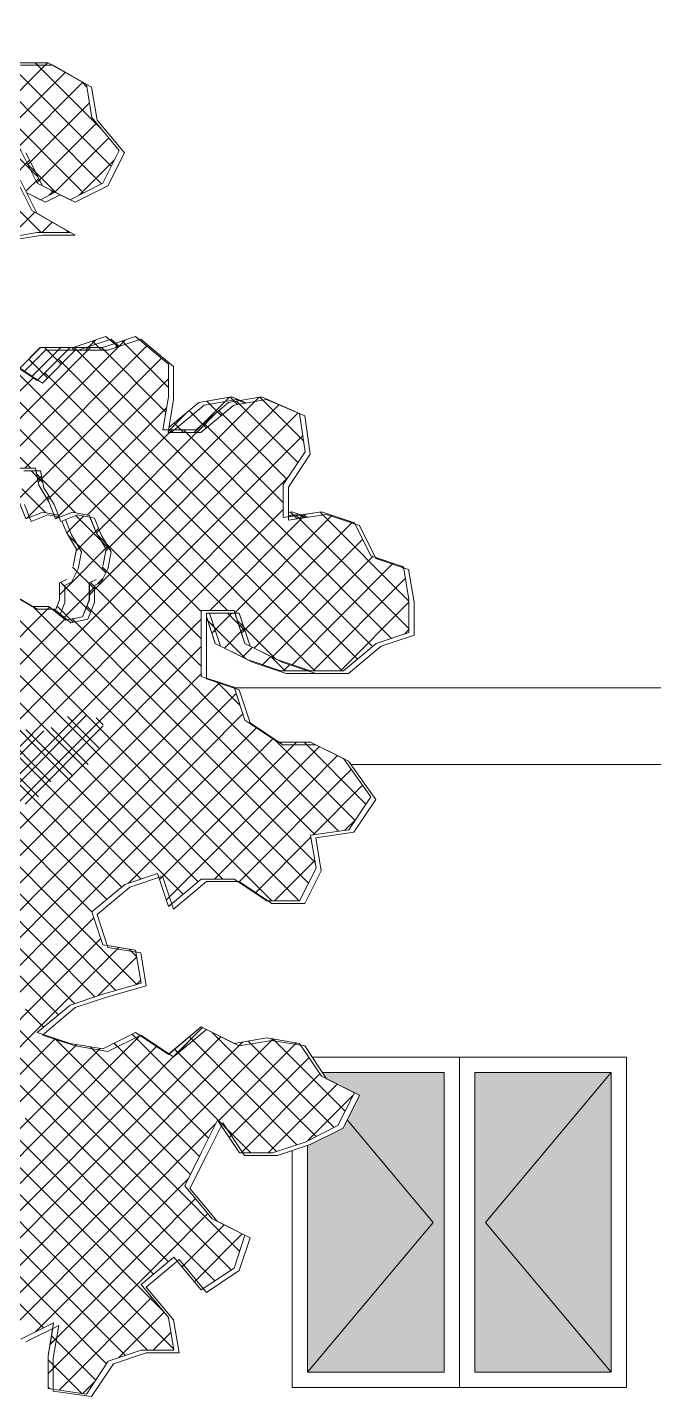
# Model space of a CAD drawing. Header units: millimetres. Extents: x -35517 to 139323, y -3702 to 5999.
# Drawn here: x 16677 to 18476, y 1824 to 5755 of the extents above; entities that cross this region are included whole.
import ezdxf

# ---------------------------------------------------------------- set-up
doc = ezdxf.new("R2010")
doc.units = ezdxf.units.MM
for name, color, linetype, lineweight in [('A-GLAZ', 151, 'Continuous', 5), ('A-ROOF-OTLN', 132, 'Continuous', 5), ('G-IMPT', 8, 'Continuous', 5), ('I-WALL', 2, 'Continuous', 9), ('L-PLNT', 71, 'Continuous', 5)]:
    doc.layers.add(name, color=color, linetype=linetype, lineweight=lineweight)

# ---------------------------------------------------------------- blocks, each defined once
blk = doc.blocks.new('Durowin 949 x 1022 NC7 - NC7-1067764-GENERAL SOUTH ELEVATION')
at = {"layer": 'A-GLAZ', "lineweight": 9}
for points in [[(-2234.1, 1894), (-1949.4, 1894), (-1949.4, 2755), (-2299, 2755), (-2286.7, 2736.4), (-2192.4, 2689.2), (-2239.5, 2594.9), (-2341.4, 2545.1), (-2341.4, 1894)], [(-1469.4, 1894), (-1469.4, 2755), (-1861.4, 2755), (-1861.4, 1894), (-1580.8, 1894)]]:
    blk.add_hatch(color=254, dxfattribs=at).paths.add_polyline_path(points)
at = {"layer": 'A-GLAZ', "color": 8, "lineweight": 9}
for p, q in [((-1905.4, 2799), (-1905.4, 1850)), ((-1905.4, 2799), (-1905.4, 1850)), ((-2299, 2755), (-1949.4, 2755)), ((-1949.4, 2755), (-1949.4, 1894)), ((-1861.4, 1894), (-1861.4, 2755)), ((-1861.4, 2755), (-1469.4, 2755)), ((-1469.4, 2755), (-1830.4, 2324.5)), ((-1469.4, 2755), (-1469.4, 1894)), ((-2227.4, 2619.1), (-1980.4, 2324.5)), ((-2341.4, 1894), (-2341.4, 2545.1)), ((-1980.4, 2324.5), (-2341.4, 1894)), ((-1830.4, 2324.5), (-1469.4, 1894)), ((-1949.4, 1894), (-2341.4, 1894)), ((-1469.4, 1894), (-1861.4, 1894))]:
    blk.add_line(p, q, dxfattribs=at)
blk = doc.blocks.new('SVA_Shades of Green Tree - Australian_Tree_based_on_Leopard_Tree_2901-V229-GENERAL SOUTH ELEVATION')
at = {"layer": 'G-IMPT'}
for p, q in [((-3115.8, 5324.6), (-3309.5, 5518.7)), ((-3189.6, 5323.3), (-3140, 5373.1)), ((-3150.5, 5284.1), (-3113.9, 5320.8)), ((-3083.4, 5272.9), (-3072.2, 5284.2)), ((-3070.6, 5279.3), (-3078.7, 5287.4)), ((-3132.5, 4753.1), (-3050.4, 4835.4)), ((-3089.9, 4828), (-3097.3, 4835.4)), ((-3049.5, 4787.6), (-3097.2, 4835.4)), ((-3057.9, 4828), (-3050.5, 4835.4)), ((-3011.6, 4828), (-3019, 4835.4)), ((-3010.3, 4826.8), (-3018.9, 4835.4)), ((-2979.5, 4828), (-2950.7, 4856.8)), ((-2969.3, 4838.3), (-2950.8, 4856.8)), ((-2950.1, 4844.7), (-2959.3, 4854)), ((-2933.2, 4828), (-2959.2, 4854)), ((-2894.3, 4834.9), (-2888.9, 4840.3)), ((-3131.4, 4791.1), (-3142.5, 4802.2)), ((-3088.7, 4748.4), (-3142.3, 4802.2)), ((-2666.9, 4592.1), (-2566.5, 4692.7)), ((-2622.5, 4673.5), (-2630.9, 4682)), ((-2589.7, 4640.7), (-2630.8, 4682)), ((-2578.4, 4680.8), (-2566.6, 4692.7)), ((-2555.4, 4684.7), (-2563.8, 4693.2)), ((-2543.1, 4672.5), (-2563.7, 4693.2)), ((-2741.5, 4595.8), (-2687.4, 4650)), ((-2741.5, 4595.9), (-2687.5, 4650)), ((-2671.2, 4643.8), (-2682, 4654.6)), ((-2632.4, 4605.1), (-2681.8, 4654.6)), ((-2713.9, 4608.2), (-2724.7, 4619)), ((-2697.7, 4592.1), (-2724.6, 4619)), ((-3101.7, 4447.8), (-3135.7, 4481.8)), ((-3173.5, 4398.4), (-3105.5, 4466.5)), ((-3094, 4361.7), (-3162.4, 4430.1)), ((-3149, 4344.5), (-3084.4, 4409.2)), ((-2382.5, 4354.7), (-2390.9, 4363)), ((-2371.8, 4344), (-2390.7, 4363)), ((-3149.1, 4344.5), (-3141.9, 4351.8)), ((-3060.3, 4354.9), (-3058.5, 4356.7)), ((-3033.4, 4303.5), (-2984.5, 4352.4)), ((-2908, 4253.7), (-3007.7, 4353.6)), ((-2365.6, 4344.9), (-2356.9, 4353.7)), ((-2358.8, 4351.8), (-2357, 4353.7)), ((-3033.5, 4303.5), (-3025.2, 4311.7)), ((-3003.6, 4270.9), (-3029.7, 4297)), ((-2921.2, 4188.5), (-3029.5, 4297)), ((-3006.3, 4252.2), (-2941.9, 4316.6)), ((-3032.8, 4147.2), (-2914.9, 4265.3)), ((-3006.4, 4252.2), (-2997.6, 4261)), ((-3004.2, 4193.1), (-3016.6, 4205.5)), ((-2953.7, 4142.7), (-3016.4, 4205.5)), ((-2944.7, 4156.9), (-2929.2, 4172.5)), ((-3053.9, 4126.2), (-3039, 4141.1)), ((-3053.7, 4126.2), (-3032.8, 4147.2)), ((-3042.2, 4152.8), (-3050.8, 4161.4)), ((-3042.1, 4152.8), (-3050.7, 4161.4)), ((-3039, 4149.6), (-3042.2, 4152.8)), ((-2965.1, 4075.6), (-3042.1, 4152.8)), ((-2984, 4117.6), (-2953.7, 4147.9)), ((-3048.4, 4080.5), (-3061.1, 4093.3)), ((-3015, 4047.2), (-3061, 4093.3)), ((-3040.4, 4061.1), (-2984, 4117.6)), ((-2610.1, 4033.6), (-2628.7, 4052.3)), ((-2518.6, 3942.2), (-2628.6, 4052.3)), ((-2616.3, 4015.4), (-2558.6, 4073.1)), ((-2521.4, 4023.3), (-2571.1, 4073.1)), ((-2616.4, 4015.4), (-2607.1, 4024.7)), ((-2580.3, 3973), (-2523.5, 4029.8)), ((-2528.1, 3946.9), (-2499.7, 3975.3)), ((-2471.3, 3925.3), (-2447.5, 3949.2)), ((-2405.8, 3907.5), (-2447.3, 3949.1)), ((-2410.8, 3907.5), (-2393.1, 3925.2))]:
    blk.add_line(p, q, dxfattribs=at)
at = {"layer": 'G-IMPT', "flags": 128}
for points in [[(-3148.3, 5279.6), (-3109.2, 5260), (-3066.5, 5281.4)], [(-2910.2, 4858), (-2920.8, 4866.9), (-3015.1, 4835.4), (-3109.3, 4835.4), (-3167.9, 4776.7)], [(-2885.8, 4837.7), (-2920.7, 4866.9), (-3014.9, 4835.4), (-3109.2, 4835.4), (-3167.8, 4776.7)], [(-2519, 4676.5), (-2559.4, 4693.9), (-2653.7, 4678.1), (-2739.8, 4606.3)], [(-2519.1, 4676.5), (-2559.6, 4693.9), (-2653.8, 4678.1), (-2739.8, 4606.4)], [(-3140.4, 4348), (-3150.6, 4343.9), (-3170, 4392.3), (-3184.6, 4416.8)], [(-3057.6, 4354.4), (-3102.1, 4363.3), (-3150.5, 4343.9), (-3169.8, 4392.3), (-3184.5, 4416.8)], [(-2341.2, 4348.4), (-2386.7, 4363.6), (-2396.6, 4362.2)], [(-2341.2, 4348.4), (-2386.8, 4363.6), (-2396.6, 4362.2)], [(-3015.2, 4208.3), (-3005.5, 4256.7), (-3034.5, 4305.2), (-3047.5, 4337.7)], [(-3015, 4208.3), (-3005.4, 4256.7), (-3034.4, 4305.2), (-3047.4, 4337.7)], [(-3065.8, 4081.4), (-3053.9, 4111.4), (-3053.9, 4159.8), (-3034.5, 4169.5)], [(-3065.7, 4081.4), (-3053.7, 4111.4), (-3053.7, 4159.8), (-3034.4, 4169.5)], [(-2632.2, 4063.2), (-2606.6, 3986.2), (-2512.3, 3939), (-2418.1, 3907.5), (-2340.2, 3907.5)], [(-2632.2, 4062.8), (-2606.7, 3986.2), (-2591.8, 3978.7)]]:
    blk.add_lwpolyline(points, dxfattribs=at)
at = {"layer": 'L-PLNT'}
for p, q in [((-3148.3, 5279.6), (-3094.4, 5252.6)), ((-3094.4, 5252.6), (-3051.8, 5274)), ((-2906, 4859.5), (-3000.2, 4828)), ((-2881.6, 4839.1), (-2906, 4859.5)), ((-3094.4, 4828), (-3154.6, 4767.8)), ((-3094.4, 4828), (-3094.5, 4828)), ((-3009.2, 4828), (-3094.4, 4828)), ((-2544.7, 4686.5), (-2639, 4670.7)), ((-2520.8, 4676.2), (-2544.7, 4686.5)), ((-2639, 4670.7), (-2733.2, 4592.1)), ((-2639, 4670.7), (-2639, 4670.7)), ((-3155.1, 4384.9), (-3135.8, 4336.5)), ((-3135.8, 4336.5), (-3087.4, 4355.9)), ((-3087.4, 4355.9), (-3055.7, 4349.5)), ((-3037.3, 4341.8), (-3019.7, 4297.8)), ((-2371.9, 4356.2), (-2396.6, 4352.7)), ((-2346.4, 4347.7), (-2371.9, 4356.2)), ((-3019.7, 4297.8), (-2990.6, 4249.3)), ((-2990.6, 4249.3), (-3000.3, 4200.9)), ((-3000.3, 4200.9), (-3019.7, 4162.1)), ((-3019.7, 4162.1), (-3039, 4152.4)), ((-3039, 4152.4), (-3039, 4104)), ((-3039, 4104), (-3052.3, 4070.6)), ((-2623.3, 4073.1), (-2591.8, 3978.8)), ((-2591.8, 3978.8), (-2591.9, 3978.8)), ((-2591.8, 3978.8), (-2497.6, 3931.6)), ((-2497.6, 3931.6), (-2403.4, 3900.1)), ((-2403.4, 3900.1), (-2318.1, 3900.1))]:
    blk.add_line(p, q, dxfattribs=at)
blk = doc.blocks.new('SVA_Shades of Green Tree - Australian_Tree_based_on_Leopard_Tree_2901-V232-GENERAL SOUTH ELEVATION')
at = {"layer": 'G-IMPT'}
for p, q in [((-2933.1, 5305.5), (-3381.6, 5754.7)), ((-2985.3, 5279.3), (-3407.7, 5702.4)), ((-2905.3, 5356), (-3222.9, 5674.2)), ((-3241, 5500.2), (-3088.3, 5653.2)), ((-3203.6, 5459.2), (-3037.9, 5625.2)), ((-3116.4, 5645.8), (-3123.8, 5653.2)), ((-2933.1, 5462.3), (-3123.6, 5653.2)), ((-3095.8, 5645.8), (-3088.4, 5653.2)), ((-3172.3, 5412.1), (-2988, 5596.7)), ((-2975.6, 5583.3), (-2990.2, 5598)), ((-3145, 5361), (-2968.1, 5538.2)), ((-3118.9, 5308.8), (-2947.9, 5480.1)), ((-3067.5, 5281.8), (-2912.3, 5437.3)), ((-3106.7, 5165.7), (-3299.1, 5358.4)), ((-3145.1, 5361), (-3137.7, 5368.5)), ((-3122.6, 5338.3), (-3145, 5360.7)), ((-3064.7, 5280.5), (-3144.8, 5360.7)), ((-2998.1, 5272.9), (-2895.4, 5375.8)), ((-3119, 5308.8), (-3111.6, 5316.2)), ((-3196.5, 5152.6), (-3125.5, 5223.8)), ((-3105.2, 5165.7), (-3075.6, 5195.3)), ((-3028.4, 5165.7), (-3034.5, 5171.7)), ((-3026.9, 5165.7), (-3025.8, 5166.7)), ((-3299.7, 4500.3), (-2965.1, 4835.4)), ((-3276.9, 4444.6), (-2865.4, 4856.8)), ((-3154.1, 4489.2), (-2803.6, 4840.3)), ((-3004.7, 4828), (-3012, 4835.4)), ((-2155.1, 3977.2), (-3011.9, 4835.4)), ((-2972.6, 4828), (-2965.2, 4835.4)), ((-2926.4, 4828), (-2933.7, 4835.4)), ((-2748.5, 4650), (-2933.6, 4835.4)), ((-2884, 4838.3), (-2865.5, 4856.8)), ((-2864.8, 4844.7), (-2874, 4854)), ((-2741.2, 4721.1), (-2873.9, 4854)), ((-2320.5, 3907.5), (-3224.3, 4812.9)), ((-3115.3, 4449.6), (-2760.9, 4804.7)), ((-3046.1, 4791.1), (-3057.2, 4802.2)), ((-2197.8, 3941.5), (-3057, 4802.2)), ((-2571.5, 4080.5), (-3268.5, 4778.7)), ((-3085.2, 4751.9), (-3096.3, 4763)), ((-2242.2, 3907.5), (-3096.2, 4763)), ((-3357.1, 4521.2), (-3129.8, 4748.8)), ((-2646.9, 4077.7), (-3312.7, 4744.6)), ((-3088.2, 4398.4), (-2741.2, 4746)), ((-3136.1, 4489.2), (-3356.9, 4710.4)), ((-2921, 4252.2), (-2481.2, 4692.7)), ((-2537.2, 4673.5), (-2545.7, 4682)), ((-2369.3, 4505.4), (-2545.5, 4682)), ((-2493.1, 4680.8), (-2481.3, 4692.7)), ((-2470.1, 4684.7), (-2478.5, 4693.2)), ((-2352.9, 4567.4), (-2478.4, 4693.2)), ((-3063.7, 4344.5), (-2746.4, 4662.3)), ((-2948.1, 4303.5), (-2602.1, 4650)), ((-2947.5, 4147.2), (-2423.4, 4672.1)), ((-2898.7, 4117.6), (-2368.6, 4648.6)), ((-2660, 4592.1), (-2602.2, 4650)), ((-2585.9, 4643.8), (-2596.7, 4654.6)), ((-2400.6, 4458.3), (-2596.6, 4654.6)), ((-2975, 4354.9), (-2730.8, 4599.5)), ((-2738.3, 4592.1), (-2730.9, 4599.5)), ((-2690.9, 4592.1), (-2698.2, 4599.5)), ((-2100.4, 4000.8), (-2698.1, 4599.5)), ((-2628.6, 4608.2), (-2639.4, 4619)), ((-2411.3, 4390.7), (-2639.3, 4619)), ((-2860.5, 4077.5), (-2355.2, 4583.6)), ((-3074.3, 3643), (-3891.7, 4461.9)), ((-3002.8, 3649.8), (-3817.1, 4465.5)), ((-3103.5, 4456.4), (-3120.2, 4473.1)), ((-3008.7, 4361.7), (-3120, 4473.1)), ((-3115.5, 4449.6), (-3104.3, 4460.8)), ((-2834.4, 4025.2), (-2397.9, 4462.4)), ((-3145.8, 3636.2), (-3940.3, 4432.1)), ((-3088.3, 4398.4), (-3081.8, 4404.9)), ((-2800.2, 3981), (-2411.3, 4370.5)), ((-2297.2, 4354.7), (-2305.6, 4363)), ((-2050.1, 4107.2), (-2305.4, 4363)), ((-3063.8, 4344.5), (-3056.6, 4351.8)), ((-2622.5, 4080.5), (-2346.4, 4357.2)), ((-2550.6, 4074.2), (-2271.6, 4353.7)), ((-2531, 4015.4), (-2212.8, 4334.1)), ((-2365.8, 4344.9), (-2374.1, 4353.2)), ((-2050.1, 4028.8), (-2373.9, 4353.2)), ((-2357.6, 4346.1), (-2346.5, 4357.2)), ((-2273.5, 4351.8), (-2271.7, 4353.7)), ((-2214.8, 4332.2), (-2213, 4334.1)), ((-2948.2, 4303.5), (-2939.9, 4311.7)), ((-2918.3, 4270.9), (-2944.4, 4297)), ((-2646.9, 3999.2), (-2944.2, 4297)), ((-2495, 3973), (-2183.6, 4285)), ((-2921.1, 4252.2), (-2912.3, 4261)), ((-2442.8, 3946.9), (-2154.3, 4235.9)), ((-2386, 3925.3), (-2095.5, 4216.3)), ((-2097.5, 4214.5), (-2095.7, 4216.3)), ((-2069.7, 4205.2), (-2073.3, 4208.8)), ((-2064.8, 4200.4), (-2073.2, 4208.8)), ((-2918.9, 4193.1), (-2931.3, 4205.5)), ((-2665.1, 3939), (-2931.1, 4205.5)), ((-2325.5, 3907.5), (-2060.3, 4173.2)), ((-2739.5, 3621.4), (-3258.1, 4140.8)), ((-2968.6, 4126.2), (-2953.7, 4141.1)), ((-2968.4, 4126.2), (-2947.5, 4147.2)), ((-2956.9, 4152.8), (-2965.5, 4161.4)), ((-2956.8, 4152.8), (-2965.4, 4161.4)), ((-2953.7, 4149.6), (-2956.9, 4152.8)), ((-2839.3, 4035.1), (-2956.8, 4152.8)), ((-3596.1, 3575.9), (-3082.5, 4090.4)), ((-3449.4, 3566), (-2898.7, 4117.6)), ((-2859.8, 3663.5), (-3284, 4088.4)), ((-2721.6, 3681.9), (-3131, 4092)), ((-3088.4, 4084.6), (-3082.6, 4090.4)), ((-2963.1, 4080.5), (-2975.8, 4093.3)), ((-2442.3, 3559), (-2975.7, 4093.3)), ((-2247.2, 3907.5), (-2050.1, 4105)), ((-3078.6, 3588.9), (-3560.6, 4071.7)), ((-3505.5, 3588.3), (-3039, 4055.5)), ((-3423.2, 3513.8), (-2860.5, 4077.5)), ((-2931.3, 3656.6), (-3339.5, 4065.6)), ((-3009.2, 4048.3), (-3017.9, 4057)), ((-2510.8, 3549.2), (-3017.7, 4057)), ((-2763.8, 3939), (-2646.9, 4056.1)), ((-2524.8, 4033.6), (-2543.4, 4052.3)), ((-2433.4, 3942.2), (-2543.3, 4052.3)), ((-3402.2, 3456.4), (-2834.4, 4025.2)), ((-2743.4, 3939), (-2839.3, 4035.1)), ((-2531.1, 4015.4), (-2521.8, 4024.7)), ((-2063.4, 4013.2), (-2050.1, 4026.5)), ((-3144.3, 3636.3), (-2800.2, 3981)), ((-2685.5, 3939), (-2646.9, 3977.7)), ((-3057.8, 3644.6), (-2763.8, 3939)), ((-2971.2, 3652.8), (-2685.5, 3939)), ((-2373.8, 3568.8), (-2743.4, 3939)), ((-2646.9, 3920.8), (-2665.1, 3939)), ((-2884.7, 3661.1), (-2646.9, 3899.3)), ((-2848.2, 3619.3), (-2593.8, 3874.1)), ((-2600, 3873.7), (-2603.7, 3877.3)), ((-2535.7, 3809.4), (-2603.5, 3877.3)), ((-2595.7, 3872.2), (-2593.9, 3874.1)), ((-2708.6, 3680.6), (-2546.8, 3842.7)), ((-3199.1, 3557.2), (-2977.2, 3779.5)), ((-2937.8, 3683.2), (-3030.8, 3776.3)), ((-2638.7, 3672.3), (-2527.2, 3783.9)), ((-3218.8, 3615.9), (-3099.6, 3735.3)), ((-3152.9, 3525.1), (-2928.8, 3749.5)), ((-3016.3, 3604.9), (-3150.7, 3739.6)), ((-2971.4, 3638.3), (-3077.8, 3744.9)), ((-2928.6, 3752.4), (-2949.2, 3773)), ((-2613.9, 3618.6), (-2488.6, 3744.2)), ((-2589.2, 3564.9), (-2441.6, 3712.8)), ((-2529.3, 3546.5), (-2378.3, 3697.8)), ((-2357.4, 3630.8), (-2434.7, 3708.2)), ((-2380.5, 3695.7), (-2378.4, 3697.8)), ((-2378.4, 3697.8), (-2373.1, 3703.1)), ((-2378.3, 3697.8), (-2373, 3703.1)), ((-2344, 3695.7), (-2351.4, 3703.1)), ((-2173.7, 3525.2), (-2351.3, 3703.1)), ((-3472.7, 3072.1), (-2884.7, 3661.1)), ((-2848.2, 3573.4), (-2931.3, 3656.6)), ((-2848.2, 3651.8), (-2859.8, 3663.5)), ((-2748.3, 3562.4), (-2638.7, 3672.3)), ((-2734.4, 3654.8), (-2708.6, 3680.6)), ((-2338.6, 3298.3), (-2721.6, 3681.9)), ((-2359.7, 3638), (-2307.4, 3690.4)), ((-2341.1, 3578.2), (-2255.2, 3664.2)), ((-3620.6, 3080.8), (-3057.8, 3644.6)), ((-3551, 3072.1), (-2971.2, 3652.8)), ((-3394.4, 3072.1), (-2848.2, 3619.3)), ((-3240.9, 2990.6), (-2613.9, 3618.6)), ((-3229.5, 3550.9), (-3144.3, 3636.3)), ((-2875.5, 3287), (-3217.3, 3629.4)), ((-3114.2, 3546.1), (-3213.8, 3645.9)), ((-2820, 3309.9), (-3145.8, 3636.2)), ((-2698.7, 3266.8), (-3074.3, 3643)), ((-2655.9, 3302.4), (-3002.8, 3649.8)), ((-2848.2, 3540.8), (-2734.4, 3654.8)), ((-2748.3, 3551.8), (-2848.2, 3651.8)), ((-2365.8, 3247), (-2739.5, 3621.4)), ((-2539.4, 3301.1), (-2216.3, 3624.7)), ((-2437.9, 3559.6), (-2359.7, 3638)), ((-2205.1, 3478.2), (-2357.4, 3630.8)), ((-2346.6, 3572.7), (-2341.1, 3578.2)), ((-2325.7, 3436.8), (-2183.7, 3579)), ((-3338.2, 3049.9), (-2848.2, 3540.8)), ((-2918.2, 3251.4), (-3229.5, 3563.3)), ((-2855.8, 3297.9), (-2589.2, 3564.9)), ((-2775.8, 3500.9), (-2848.2, 3573.4)), ((-2809.7, 3500.9), (-2748.3, 3562.4)), ((-2766.9, 3308.5), (-2529.3, 3546.5)), ((-2444.1, 3247), (-2748.3, 3551.8)), ((-2747.3, 3249.7), (-2437.9, 3559.6)), ((-2608.9, 3309.9), (-2346.6, 3572.7)), ((-2319.8, 3357.9), (-2510.8, 3549.2)), ((-2321, 3437.4), (-2442.3, 3559)), ((-2252.5, 3447.2), (-2373.8, 3568.8)), ((-3289.5, 3020.3), (-2809.7, 3500.9)), ((-2960.9, 3215.7), (-3250.7, 3506)), ((-2585.2, 3309.9), (-2775.8, 3500.9)), ((-2831.6, 3007.7), (-3299.1, 3476)), ((-2234.3, 3449.8), (-2203.1, 3481.1)), ((-2892.5, 2990.3), (-3347.4, 3446.1)), ((-2492.4, 3269.7), (-2331.9, 3430.5)), ((-3011.2, 2952.5), (-3440.4, 3382.3)), ((-2952.5, 2972.1), (-3395.8, 3416.1)), ((-3057.4, 2920.3), (-3504.3, 3367.9)), ((-2436.8, 3247), (-2320.7, 3363.3)), ((-2767, 3308.5), (-2757.7, 3317.8)), ((-2539.5, 3301.1), (-2537.9, 3302.7)), ((-2492.6, 3269.7), (-2491, 3271.2)), ((-2747.4, 3249.7), (-2738.1, 3259)), ((-3192.2, 2961), (-2955.3, 3198.2)), ((-3143.5, 2931.3), (-2935.7, 3139.4)), ((-3094.8, 2901.6), (-2883.3, 3113.5)), ((-2887.5, 3109.5), (-2883.4, 3113.5)), ((-2848.2, 3102.7), (-2854.1, 3108.6)), ((-2832.3, 3086.9), (-2853.9, 3108.6)), ((-2608, 2156.4), (-3522.2, 3072.1)), ((-2561, 2187.8), (-3443.9, 3072.1)), ((-2943, 2975.2), (-2832.2, 3086.2)), ((-2536.6, 2241.7), (-3351.5, 3058)), ((-2832.5, 3007.5), (-2821, 3019)), ((-3347.5, 2727), (-3143.5, 2931.3)), ((-3100.1, 2884.6), (-3151.7, 2936.3)), ((-3330.9, 2665.1), (-3094.8, 2901.6)), ((-3130.3, 2395.5), (-2643.2, 2883.4)), ((-2727, 2799.6), (-2643.3, 2883.4)), ((-2317.1, 2570.8), (-2615.2, 2869.4)), ((-3306.2, 2611.5), (-3065.9, 2852.2)), ((-3269.9, 2569.4), (-3004.8, 2835)), ((-3084.8, 2597.9), (-2822.3, 2860.9)), ((-3076.7, 2370.7), (-2591, 2857.3)), ((-3065.1, 2849.4), (-3068.8, 2853.1)), ((-2677.9, 2461.7), (-3068.6, 2853.1)), ((-3067.8, 2850.3), (-3066, 2852.2)), ((-3009.1, 2830.7), (-3004.9, 2835)), ((-2954.2, 2415.1), (-2527.6, 2842.3)), ((-2912.4, 2378.5), (-2440.7, 2850.9)), ((-2887.8, 2828.6), (-2897.6, 2838.5)), ((-2625.7, 2566.2), (-2897.5, 2838.5)), ((-2835.5, 2854.8), (-2845.4, 2864.6)), ((-2504.8, 2523.6), (-2845.3, 2864.6)), ((-2670.3, 2846.1), (-2681.1, 2856.9)), ((-2371.9, 2547.3), (-2681, 2856.9)), ((-2597.9, 2615.1), (-2373.6, 2839.7)), ((-2538.9, 2831.2), (-2527.7, 2842.3)), ((-2504, 2836.4), (-2512.5, 2844.9)), ((-2264.8, 2596.9), (-2512.4, 2844.9)), ((-2445.6, 2846.2), (-2440.9, 2850.9)), ((-2434.2, 2844.9), (-2440.1, 2850.8)), ((-2233.4, 2643.9), (-2440, 2850.8)), ((-2378, 2835.5), (-2373.8, 2839.7)), ((-2726, 1960.9), (-3575, 2811.3)), ((-3131.2, 2473.1), (-2775.3, 2829.5)), ((-3124.4, 2636.7), (-2937.6, 2823.8)), ((-2960, 2822.5), (-2965.9, 2828.4)), ((-2651.8, 2513.9), (-2965.7, 2828.4)), ((-2942, 2819.5), (-2937.8, 2823.8)), ((-2713, 2810.5), (-2723.8, 2821.3)), ((-2430.6, 2527.7), (-2723.7, 2821.3)), ((-2566.6, 2568), (-2337.3, 2797.7)), ((-2800.9, 1957.5), (-3622.9, 2780.8)), ((-2864.3, 1942.6), (-3664.3, 2743.9)), ((-2532.6, 2523.6), (-2305.9, 2750.7)), ((-2454.3, 2523.6), (-2256.8, 2721.5)), ((-2340.7, 2559), (-2211, 2689)), ((-2207.3, 2696.2), (-2208.4, 2697.2)), ((-3378.6, 2382.1), (-3124.4, 2636.7)), ((-3507.3, 2174.7), (-3084.8, 2597.9)), ((-3117.3, 2509.7), (-3206.3, 2598.8)), ((-3087.3, 2558.1), (-3152.7, 2623.6)), ((-2870.7, 2341.8), (-2604.6, 2608.4)), ((-2571.7, 2590.4), (-2587.3, 2606.1)), ((-3133.7, 2447.7), (-3259.8, 2574)), ((-2876.9, 2347.3), (-3087.3, 2558.1)), ((-2566.7, 2568), (-2560.8, 2574)), ((-2532.7, 2523.6), (-2529.4, 2527)), ((-2988.8, 2381), (-3117.3, 2509.7)), ((-3464.6, 2139.1), (-3131.2, 2473.1)), ((-3039.9, 2353.7), (-3133.7, 2447.7)), ((-2831.5, 2302.7), (-2683, 2451.4)), ((-2993, 2376.2), (-2954.2, 2415.1)), ((-3421.9, 2103.4), (-3130.3, 2395.5)), ((-3375.4, 2071.5), (-3076.7, 2370.7)), ((-2918.8, 1918.7), (-3373.4, 2374.1)), ((-3238.6, 2051.8), (-2912.4, 2378.5)), ((-3023.1, 2346), (-2993, 2376.2)), ((-2784.1, 2175.9), (-2988.8, 2381)), ((-2795.9, 2259.9), (-2663.5, 2392.5)), ((-3099.9, 2021.7), (-3399.5, 2321.8)), ((-3328.4, 2040.2), (-3023.1, 2346)), ((-3223, 1988.9), (-2870.7, 2341.8)), ((-2754.5, 2067.8), (-3039.9, 2353.7)), ((-2827.4, 2297.7), (-2876.9, 2347.3)), ((-2760.3, 2217.1), (-2627.9, 2349.8)), ((-3124.2, 2009.5), (-2831.5, 2302.7)), ((-2741.4, 2211.5), (-2827.4, 2297.7)), ((-2702.2, 2196.9), (-2581.4, 2317.8)), ((-2666.6, 2154.1), (-2529.2, 2291.7)), ((-3081.3, 1974), (-2795.9, 2259.9)), ((-3086.7, 1890.2), (-2760.3, 2217.1)), ((-2702.3, 2196.9), (-2697.6, 2201.6)), ((-2666.7, 2154.1), (-2662, 2158.9)), ((-3055.6, 1842.9), (-2789.3, 2109.7)), ((-2884.5, 1935.8), (-2753.7, 2066.9)), ((-2784.6, 1957.5), (-2733.9, 2008.3)), ((-3081.5, 1974), (-3062.2, 1993.3)), ((-3063.5, 1985.1), (-3077.3, 1998.9)), ((-2950.1, 1871.7), (-3077.2, 1998.9)), ((-3072, 1915.2), (-3086.8, 1930)), ((-2990.4, 1833.6), (-3086.7, 1930)), ((-3086.8, 1890.2), (-3072, 1905)), ((-3081.9, 1846.7), (-3086.8, 1851.6)), ((-3081.8, 1846.7), (-3086.7, 1851.6)), ((-2987, 1833.1), (-2953.2, 1867))]:
    blk.add_line(p, q, dxfattribs=at)
at = {"layer": 'G-IMPT', "flags": 128}
for points in [[(-3165.2, 1988.9), (-3071, 2036.1), (-3086.7, 1941.7), (-3086.7, 1847.4), (-2976.8, 1831.7), (-2913.9, 1926), (-2819.7, 1957.5), (-2725.5, 1957.5), (-2741.2, 2051.8), (-2819.7, 2146.2), (-2725.5, 2224.8), (-2646.9, 2130.5), (-2552.7, 2193.4), (-2521.3, 2287.7), (-2615.5, 2334.9), (-2694, 2429.3), (-2646.9, 2523.6), (-2599.8, 2618), (-2537, 2523.6), (-2442.7, 2523.6), (-2348.5, 2555.1), (-2254.3, 2602.3), (-2207.1, 2696.6), (-2301.4, 2743.8), (-2364.2, 2838.1), (-2458.4, 2853.9), (-2552.7, 2838.1), (-2646.9, 2885.3), (-2741.2, 2806.7), (-2835.4, 2869.6), (-2929.6, 2822.4), (-3023.9, 2838.1), (-3118.1, 2869.6), (-3023.9, 2948.2), (-2929.6, 2979.7), (-2819.7, 3011.1), (-2835.4, 3105.5), (-2929.6, 3121.2), (-2961.1, 3215.6), (-2866.8, 3294.2), (-2772.6, 3325.7), (-2741.2, 3231.3), (-2646.9, 3309.9), (-2552.7, 3309.9), (-2458.4, 3247), (-2364.2, 3247), (-2317.1, 3341.4), (-2332.8, 3435.8), (-2222.8, 3451.5), (-2160, 3545.8), (-2238.5, 3655.9), (-2332.8, 3703.1), (-2427, 3703.1), (-2521.3, 3766), (-2552.7, 3860.4), (-2646.9, 3891.8), (-2646.9, 4080.5), (-2552.7, 4080.5), (-2521.3, 3986.2), (-2427, 3939), (-2332.8, 3907.5), (-2238.5, 3907.5), (-2144.3, 3986.2), (-2050.1, 4017.6), (-2050.1, 4112), (-2065.8, 4206.3), (-2160, 4237.8), (-2207.1, 4332.2), (-2301.4, 4363.6), (-2411.3, 4347.9), (-2411.3, 4442.2), (-2348.5, 4536.6), (-2364.2, 4646.7), (-2474.1, 4693.9), (-2568.4, 4678.1), (-2662.6, 4599.5), (-2756.9, 4599.5), (-2741.2, 4693.9), (-2741.2, 4788.2), (-2835.4, 4866.9), (-2929.6, 4835.4), (-3023.9, 4835.4), (-3118.1, 4741), (-3212.4, 4803.9)], [(-3212.4, 5149.9), (-3118.1, 5165.7), (-3023.9, 5165.7), (-3133.8, 5228.6), (-3180.9, 5322.9)], [(-3165.2, 5401.6), (-3118.1, 5307.2), (-3023.9, 5260), (-2929.6, 5307.2), (-2882.5, 5401.6), (-2961.1, 5495.9), (-2976.8, 5590.3), (-3086.7, 5653.2), (-3180.9, 5653.2)], [(-3073.9, 5645.8), (-3086.8, 5653.2), (-3181, 5653.2)], [(-3226.1, 5492.8), (-3165.4, 5401.6), (-3118.2, 5307.2), (-3103.4, 5299.8)], [(-2825, 4858), (-2835.5, 4866.9), (-2929.8, 4835.4), (-3024, 4835.4), (-3116.7, 4742.6)], [(-2364.3, 4646.7), (-2474.3, 4693.9), (-2568.5, 4678.1), (-2662.8, 4599.5), (-2740.9, 4599.5)], [(-2929.7, 4208.3), (-2920.1, 4256.7), (-2949.1, 4305.2), (-2968.4, 4353.6), (-3016.8, 4363.3), (-3065.2, 4343.9), (-3084.6, 4392.3), (-3113.6, 4440.8), (-3123.3, 4489.2), (-3171.6, 4489.2)], [(-3181.3, 4121.1), (-3132.9, 4092), (-3084.6, 4092), (-3036.2, 4053.3), (-2987.8, 4063), (-2968.4, 4111.4), (-2968.4, 4159.8), (-2949.1, 4169.5)], [(-3055.1, 4348), (-3065.3, 4343.9), (-3084.7, 4392.3), (-3113.7, 4440.8), (-3121.9, 4481.8)], [(-2205.8, 4329.2), (-2207.3, 4332.2), (-2301.5, 4363.6), (-2396.6, 4350)], [(-2929.9, 4208.3), (-2920.2, 4256.7), (-2949.2, 4305.2), (-2966.7, 4348.8)], [(-2065.5, 4203.8), (-2065.9, 4206.3), (-2146.8, 4233.3)], [(-3031.8, 4054.2), (-2987.9, 4063), (-2968.6, 4111.4), (-2968.6, 4159.8), (-2949.2, 4169.5)], [(-3130.5, 4092), (-3084.7, 4092), (-3075.4, 4084.6)], [(-2550.3, 4073.1), (-2521.4, 3986.2), (-2506.5, 3978.7)], [(-2551.9, 3857.6), (-2552.8, 3860.4), (-2632.2, 3886.9)], [(-2318.1, 3695.7), (-2332.9, 3703.1), (-2423.4, 3703.1)], [(-2769, 3314.6), (-2741.3, 3231.3), (-2731.6, 3239.4)], [(-2541.7, 3302.5), (-2458.6, 3247), (-2454.8, 3247)], [(-2834.7, 3100.4), (-2835.5, 3105.5), (-2916.7, 3119)], [(-2822.8, 2861.1), (-2835.5, 2869.6), (-2929.8, 2822.4), (-3024, 2838.1), (-3101.3, 2863.9)], [(-2632.2, 2877.9), (-2647, 2885.3), (-2739.6, 2808.1)], [(-2360.6, 2832.6), (-2364.3, 2838.1), (-2458.6, 2853.9), (-2552.7, 2838.2)], [(-2589.3, 2602.1), (-2537.1, 2523.6), (-2527.2, 2523.6)], [(-2715.9, 2213.1), (-2647, 2130.5), (-2641.5, 2134.2)], [(-3073.8, 2019.9), (-3086.8, 1941.7), (-3086.8, 1847.4), (-3072, 1845.3)]]:
    blk.add_lwpolyline(points, dxfattribs=at)
at = {"layer": 'L-PLNT'}
for p, q in [((-3072, 5645.8), (-3166.2, 5645.8)), ((-2962, 5582.9), (-3072, 5645.8)), ((-2946.3, 5488.5), (-2962, 5582.9)), ((-2867.8, 5394.2), (-2946.3, 5488.5)), ((-3150.5, 5394.2), (-3103.4, 5299.8)), ((-2914.9, 5299.8), (-2867.8, 5394.2)), ((-3119.1, 5221.2), (-3166.2, 5315.5)), ((-3103.4, 5299.8), (-3009.2, 5252.6)), ((-3009.2, 5252.6), (-2914.9, 5299.8)), ((-3009.2, 5158.3), (-3119.1, 5221.2)), ((-3197.6, 5142.5), (-3103.4, 5158.3)), ((-3103.4, 5158.3), (-3009.2, 5158.3)), ((-2820.7, 4859.5), (-2914.9, 4828)), ((-2726.4, 4780.8), (-2820.7, 4859.5)), ((-3103.4, 4733.6), (-3197.6, 4796.6)), ((-3009.2, 4828), (-3103.4, 4733.6)), ((-2914.9, 4828), (-3009.2, 4828)), ((-3009.2, 4828), (-3009.2, 4828)), ((-2726.4, 4686.5), (-2726.4, 4780.8)), ((-2742.1, 4592.1), (-2726.4, 4686.5)), ((-2459.4, 4686.5), (-2553.7, 4670.7)), ((-2349.5, 4639.3), (-2459.4, 4686.5)), ((-2553.7, 4670.7), (-2647.9, 4592.1)), ((-2553.7, 4670.7), (-2553.7, 4670.7)), ((-2333.8, 4529.2), (-2349.5, 4639.3)), ((-2647.9, 4592.1), (-2742.1, 4592.1)), ((-2396.6, 4434.8), (-2333.8, 4529.2)), ((-3156.9, 4481.8), (-3108.5, 4481.8)), ((-3108.5, 4481.8), (-3098.9, 4433.4)), ((-3098.9, 4433.4), (-3069.8, 4384.9)), ((-2396.6, 4340.5), (-2396.6, 4434.8)), ((-3069.8, 4384.9), (-3050.5, 4336.5)), ((-3050.5, 4336.5), (-3002.1, 4355.9)), ((-3002.1, 4355.9), (-2953.7, 4346.2)), ((-2953.7, 4346.2), (-2934.4, 4297.8)), ((-2286.7, 4356.2), (-2396.6, 4340.5)), ((-2192.4, 4324.8), (-2286.7, 4356.2)), ((-2145.3, 4230.4), (-2192.4, 4324.8)), ((-2934.4, 4297.8), (-2905.3, 4249.3)), ((-2905.3, 4249.3), (-2915, 4200.9)), ((-2051.1, 4199), (-2145.3, 4230.4)), ((-2915, 4200.9), (-2934.4, 4162.1)), ((-2035.3, 4104.6), (-2051.1, 4199)), ((-2934.4, 4162.1), (-2953.7, 4152.4)), ((-2953.7, 4152.4), (-2953.7, 4104)), ((-3118.2, 4084.6), (-3166.6, 4113.7)), ((-2953.7, 4104), (-2973.1, 4055.6)), ((-2035.3, 4010.2), (-2035.3, 4104.6)), ((-3069.8, 4084.6), (-3118.2, 4084.6)), ((-3021.5, 4045.9), (-3069.8, 4084.6)), ((-2973.1, 4055.6), (-3021.5, 4045.9)), ((-2632.2, 3884.4), (-2632.2, 4073.1)), ((-2632.2, 4073.1), (-2538, 4073.1)), ((-2538, 4073.1), (-2506.5, 3978.8)), ((-2129.6, 3978.8), (-2035.3, 4010.2)), ((-2506.5, 3978.8), (-2506.6, 3978.8)), ((-2506.5, 3978.8), (-2412.3, 3931.6)), ((-2223.8, 3900.1), (-2129.6, 3978.8)), ((-2412.3, 3931.6), (-2318.1, 3900.1)), ((-2318.1, 3900.1), (-2223.8, 3900.1)), ((-2538, 3853), (-2632.2, 3884.4)), ((-2506.5, 3758.6), (-2538, 3853)), ((-2412.3, 3695.7), (-2506.5, 3758.6)), ((-2318.1, 3695.7), (-2412.3, 3695.7)), ((-2223.8, 3648.5), (-2318.1, 3695.7)), ((-2145.3, 3538.4), (-2223.8, 3648.5)), ((-2208.1, 3444.1), (-2145.3, 3538.4)), ((-2318.1, 3428.4), (-2208.1, 3444.1)), ((-2302.4, 3334), (-2318.1, 3428.4)), ((-2852.1, 3286.8), (-2757.9, 3318.3)), ((-2757.9, 3318.3), (-2726.4, 3223.9)), ((-2726.4, 3223.9), (-2632.2, 3302.5)), ((-2632.2, 3302.5), (-2538, 3302.5)), ((-2538, 3302.5), (-2443.7, 3239.6)), ((-2349.5, 3239.6), (-2302.4, 3334)), ((-2946.3, 3208.2), (-2852.1, 3286.8)), ((-2726.4, 3223.9), (-2726.5, 3223.9)), ((-2443.7, 3239.6), (-2349.5, 3239.6)), ((-2914.9, 3113.8), (-2946.3, 3208.2)), ((-2820.7, 3098.1), (-2914.9, 3113.8)), ((-2805, 3003.7), (-2820.7, 3098.1)), ((-2914.9, 2972.3), (-2805, 3003.7)), ((-3009.2, 2940.8), (-2914.9, 2972.3)), ((-3071.4, 2888.9), (-3009.2, 2940.8)), ((-3103.4, 2862.2), (-3071.4, 2888.9)), ((-2632.2, 2877.9), (-2726.4, 2799.3)), ((-2538, 2830.8), (-2632.2, 2877.9)), ((-2632.2, 2877.9), (-2632.2, 2877.9)), ((-3009.2, 2830.8), (-3103.4, 2862.2)), ((-2914.9, 2815), (-3009.2, 2830.8)), ((-2820.7, 2862.2), (-2914.9, 2815)), ((-2726.4, 2799.3), (-2820.7, 2862.2)), ((-2443.7, 2846.5), (-2538, 2830.8)), ((-2349.5, 2830.8), (-2443.7, 2846.5)), ((-2286.7, 2736.4), (-2349.5, 2830.8)), ((-2192.4, 2689.2), (-2286.7, 2736.4)), ((-2239.5, 2594.9), (-2192.4, 2689.2)), ((-2632.2, 2516.2), (-2585.1, 2610.6)), ((-2585.1, 2610.6), (-2522.3, 2516.2)), ((-2333.8, 2547.7), (-2239.5, 2594.9)), ((-2679.3, 2421.9), (-2632.2, 2516.2)), ((-2522.3, 2516.2), (-2428, 2516.2)), ((-2522.3, 2516.2), (-2522.3, 2516.2)), ((-2428, 2516.2), (-2333.8, 2547.7)), ((-2600.8, 2327.5), (-2679.3, 2421.9)), ((-2506.5, 2280.3), (-2600.8, 2327.5)), ((-2538, 2186), (-2506.5, 2280.3)), ((-2735.1, 2197.1), (-2710.7, 2217.4)), ((-2710.7, 2217.4), (-2632.2, 2123.1)), ((-2805, 2138.8), (-2735.1, 2197.1)), ((-2632.2, 2123.1), (-2538, 2186)), ((-2726.4, 2044.4), (-2805, 2138.8)), ((-2632.2, 2123.1), (-2632.2, 2123.1)), ((-2710.7, 1950.1), (-2726.4, 2044.4)), ((-3150.5, 1981.5), (-3056.3, 2028.7)), ((-3056.3, 2028.7), (-3072, 1934.3)), ((-3072, 1934.3), (-3072, 1840)), ((-3072, 1934.3), (-3072, 1934.3)), ((-2899.2, 1918.6), (-2805, 1950.1)), ((-2805, 1950.1), (-2710.7, 1950.1)), ((-2962, 1824.3), (-2899.2, 1918.6)), ((-3072, 1840), (-2962, 1824.3)), ((-3072, 1840), (-3072, 1840))]:
    blk.add_line(p, q, dxfattribs=at)

msp = doc.modelspace()

# ---------------------------------------------------------------- linework, layer by layer
at = {"layer": 'A-ROOF-OTLN', "color": 8, "lineweight": 9}
for p, q in [((19085.8, 3858.6), (17268.3, 3858.6)), ((17606.4, 3638.6), (19085.8, 3638.6))]:
    msp.add_line(p, q, dxfattribs=at)
at = {"layer": 'I-WALL', "color": 8}
for p, q in [((17494.9, 2799), (18397.8, 2799)), ((18397.8, 2799), (18397.8, 1850)), ((17437.8, 1850), (17437.8, 2530.4)), ((18397.8, 1850), (17437.8, 1850))]:
    msp.add_line(p, q, dxfattribs=at)

# ---------------------------------------------------------------- block references
at = {"layer": 'A-GLAZ', "color": 8, "lineweight": 9}
msp.add_blockref('Durowin 949 x 1022 NC7 - NC7-1067764-GENERAL SOUTH ELEVATION', (19823.2, 0), dxfattribs=at)
at = {"layer": 'L-PLNT'}
for name in ['SVA_Shades of Green Tree - Australian_Tree_based_on_Leopard_Tree_2901-V229-GENERAL SOUTH ELEVATION', 'SVA_Shades of Green Tree - Australian_Tree_based_on_Leopard_Tree_2901-V232-GENERAL SOUTH ELEVATION']:
    msp.add_blockref(name, (19823.2, 0), dxfattribs=at)

doc.saveas('drawing.dxf')
